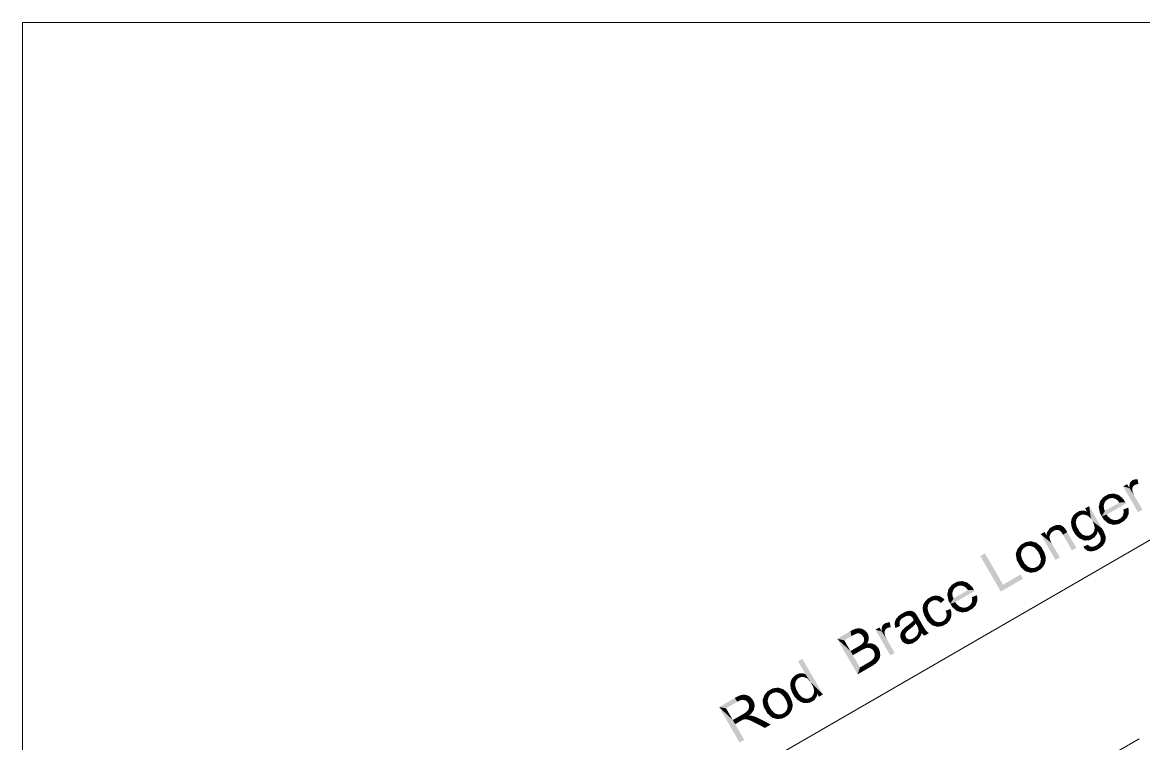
# Model space of a CAD drawing. Header units: millimetres. Extents: x 2 to 579, y 1 to 405.
# Drawn here: x 130.78 to 167.72, y 129.95 to 153.69 of the extents above; entities that cross this region are included whole.
import ezdxf

# ---------------------------------------------------------------- set-up
doc = ezdxf.new("R2010")
doc.units = ezdxf.units.MM
doc.linetypes.add('XKITLINE00', pattern=[0])
doc.layers.add('LinkedObject', color=7, linetype='Continuous', lineweight=0)

# ---------------------------------------------------------------- blocks, each defined once
blk = doc.blocks.new('*A4')
at = {"layer": 'LinkedObject'}
for points in [[(167.275, 138.532), (167.253, 138.361), (167.262, 138.506)], [(167.405, 138.447), (167.253, 138.361), (167.275, 138.532)], [(167.288, 138.558), (167.428, 138.461), (167.275, 138.532)], [(167.275, 138.532), (167.428, 138.461), (167.405, 138.447)], [(167.325, 138.599), (167.428, 138.461), (167.288, 138.558)], [(167.35, 138.614), (167.428, 138.461), (167.325, 138.599)], [(167.473, 138.654), (167.35, 138.614), (167.386, 138.635)], [(167.524, 138.653), (167.35, 138.614), (167.473, 138.654)], [(167.516, 138.491), (167.35, 138.614), (167.524, 138.653)], [(167.35, 138.614), (167.454, 138.476), (167.428, 138.461)], [(167.454, 138.476), (167.35, 138.614), (167.516, 138.491)], [(167.516, 138.491), (167.524, 138.653), (167.55, 138.491)], [(166.736, 138.182), (166.479, 138.11), (166.564, 138.159)], [(166.823, 138.155), (166.479, 138.11), (166.736, 138.182)], [(166.715, 138.034), (166.479, 138.11), (166.823, 138.155)], [(166.715, 138.034), (166.823, 138.155), (166.774, 138.012)], [(166.823, 138.155), (166.811, 137.999), (166.774, 138.012)], [(166.811, 137.999), (166.823, 138.155), (166.885, 137.934)], [(167.058, 137.996), (166.823, 138.155), (166.91, 138.128)], [(166.885, 137.934), (166.823, 138.155), (167.058, 137.996)], [(167.253, 138.361), (167.048, 138.415), (167.178, 138.489)], [(167.048, 138.415), (167.253, 138.361), (167.538, 137.567)], [(167.262, 138.506), (167.253, 138.361), (167.251, 138.42)], [(167.371, 138.409), (167.253, 138.361), (167.405, 138.447)], [(167.361, 138.384), (167.253, 138.361), (167.371, 138.409)], [(167.35, 138.359), (167.253, 138.361), (167.361, 138.384)], [(167.253, 138.361), (167.426, 138.094), (167.682, 137.65)], [(167.426, 138.094), (167.253, 138.361), (167.4, 138.139)], [(167.4, 138.139), (167.253, 138.361), (167.363, 138.23)], [(167.363, 138.23), (167.253, 138.361), (167.353, 138.275)], [(167.353, 138.275), (167.253, 138.361), (167.346, 138.305)], [(167.346, 138.305), (167.253, 138.361), (167.35, 138.359)], [(167.538, 137.567), (167.253, 138.361), (167.682, 137.65)], [(166.262, 137.828), (166.282, 137.539), (166.241, 137.737)], [(166.479, 138.11), (166.262, 137.828), (166.391, 138.06)], [(166.499, 137.964), (166.262, 137.828), (166.479, 138.11)], [(166.391, 138.06), (166.262, 137.828), (166.283, 137.918)], [(166.435, 137.883), (166.262, 137.828), (166.499, 137.964)], [(166.42, 137.831), (166.262, 137.828), (166.435, 137.883)], [(166.262, 137.828), (166.42, 137.831), (166.406, 137.778)], [(166.406, 137.778), (166.282, 137.539), (166.262, 137.828)], [(166.42, 137.668), (166.282, 137.539), (166.406, 137.778)], [(167.122, 137.885), (166.344, 137.432), (167.118, 137.892)], [(166.448, 137.611), (167.118, 137.892), (166.344, 137.432)], [(167.133, 137.866), (166.344, 137.432), (167.122, 137.885)], [(167.14, 137.853), (166.344, 137.432), (167.133, 137.866)], [(166.508, 137.488), (166.344, 137.432), (167.14, 137.853)], [(166.92, 137.884), (167.118, 137.892), (166.448, 137.611)], [(166.479, 138.11), (166.603, 138.024), (166.548, 137.993)], [(166.603, 138.024), (166.479, 138.11), (166.715, 138.034)], [(166.499, 137.964), (166.479, 138.11), (166.548, 137.993)], [(166.885, 137.934), (167.058, 137.996), (166.92, 137.884)], [(167.118, 137.892), (166.92, 137.884), (167.058, 137.996)], [(165.398, 137.448), (165.567, 137.424), (165.373, 137.396)], [(165.373, 137.396), (165.567, 137.424), (165.508, 137.338)], [(165.48, 137.533), (165.567, 137.424), (165.398, 137.448)], [(165.536, 137.565), (165.567, 137.424), (165.48, 137.533)], [(165.769, 137.619), (165.536, 137.565), (165.611, 137.609)], [(165.853, 137.586), (165.536, 137.565), (165.769, 137.619)], [(165.769, 137.488), (165.536, 137.565), (165.853, 137.586)], [(165.536, 137.565), (165.663, 137.48), (165.615, 137.452)], [(165.663, 137.48), (165.536, 137.565), (165.769, 137.488)], [(165.567, 137.424), (165.536, 137.565), (165.615, 137.452)], [(165.769, 137.488), (165.853, 137.586), (165.826, 137.469)], [(165.926, 137.766), (165.853, 137.586), (165.794, 137.689)], [(165.826, 137.469), (165.853, 137.586), (165.883, 137.449)], [(165.986, 137.352), (165.853, 137.586), (165.926, 137.766)], [(165.883, 137.449), (165.853, 137.586), (165.986, 137.352)], [(166.03, 137.274), (165.926, 137.766), (166.349, 137.034)], [(165.986, 137.352), (165.926, 137.766), (166.03, 137.274)], [(166.282, 137.539), (166.42, 137.668), (166.448, 137.611)], [(166.448, 137.611), (166.344, 137.432), (166.282, 137.539)], [(166.552, 137.42), (166.344, 137.432), (166.508, 137.488)], [(166.344, 137.432), (166.638, 137.174), (166.403, 137.329)], [(166.552, 137.42), (166.638, 137.174), (166.344, 137.432)], [(166.654, 137.337), (166.638, 137.174), (166.552, 137.42)], [(166.97, 137.371), (167.199, 137.442), (166.998, 137.23)], [(167.025, 137.431), (167.199, 137.442), (166.97, 137.371)], [(166.998, 137.23), (167.199, 137.442), (167.072, 137.273)], [(167.041, 137.467), (167.225, 137.505), (167.025, 137.431)], [(167.199, 137.442), (167.025, 137.431), (167.225, 137.505)], [(167.057, 137.504), (167.225, 137.505), (167.041, 137.467)], [(167.212, 137.718), (167.062, 137.596), (167.052, 137.651)], [(167.057, 137.504), (167.212, 137.718), (167.225, 137.505)], [(167.062, 137.596), (167.212, 137.718), (167.057, 137.504)], [(167.072, 137.273), (167.199, 137.442), (167.172, 137.378)], [(167.225, 137.505), (167.212, 137.718), (167.232, 137.643)], [(164.716, 137.092), (164.534, 136.894), (164.628, 137.041)], [(164.712, 136.924), (164.534, 136.894), (164.716, 137.092)], [(164.712, 136.924), (164.716, 137.092), (164.757, 136.95)], [(164.755, 137.114), (164.843, 136.982), (164.716, 137.092)], [(164.716, 137.092), (164.843, 136.982), (164.786, 136.966)], [(164.757, 136.95), (164.716, 137.092), (164.786, 136.966)], [(164.833, 137.14), (164.843, 136.982), (164.755, 137.114)], [(164.873, 137.145), (164.843, 136.982), (164.833, 137.14)], [(164.843, 136.982), (164.873, 137.145), (164.872, 136.982)], [(164.873, 137.145), (164.901, 136.981), (164.872, 136.982)], [(164.981, 137.142), (164.873, 137.145), (164.913, 137.15)], [(165.01, 137.128), (164.873, 137.145), (164.981, 137.142)], [(164.95, 136.963), (164.873, 137.145), (165.01, 137.128)], [(164.901, 136.981), (164.873, 137.145), (164.95, 136.963)], [(165.01, 137.128), (164.971, 136.946), (164.95, 136.963)], [(165.039, 137.115), (164.971, 136.946), (165.01, 137.128)], [(165.092, 137.075), (164.971, 136.946), (165.039, 137.115)], [(164.971, 136.946), (165.092, 137.075), (164.992, 136.93)], [(164.992, 136.93), (165.092, 137.075), (165.116, 137.048)], [(165.116, 137.048), (165.039, 136.869), (164.992, 136.93)], [(165.132, 137.03), (165.039, 136.869), (165.116, 137.048)], [(165.347, 137.344), (165.497, 137.28), (165.329, 137.228)], [(165.329, 137.228), (165.497, 137.28), (165.337, 137.165)], [(165.337, 137.165), (165.497, 137.28), (165.486, 137.222)], [(165.486, 137.222), (165.422, 136.916), (165.337, 137.165)], [(165.337, 137.165), (165.422, 136.916), (165.345, 137.101)], [(165.345, 137.101), (165.422, 136.916), (165.387, 136.976)], [(165.508, 137.338), (165.347, 137.344), (165.373, 137.396)], [(165.497, 137.28), (165.347, 137.344), (165.508, 137.338)], [(165.519, 137.087), (165.422, 136.916), (165.486, 137.222)], [(165.422, 136.916), (165.519, 137.087), (165.564, 137.011)], [(166.03, 137.274), (166.349, 137.034), (166.077, 137.193)], [(166.077, 137.193), (166.349, 137.034), (166.113, 137.055)], [(166.113, 137.055), (166.205, 136.945), (166.101, 136.997)], [(166.113, 137.055), (166.349, 137.034), (166.205, 136.945)], [(166.403, 137.329), (166.638, 137.174), (166.55, 137.2)], [(166.638, 137.174), (166.654, 137.337), (166.725, 137.149)], [(166.71, 137.32), (166.725, 137.149), (166.654, 137.337)], [(166.767, 137.303), (166.725, 137.149), (166.71, 137.32)], [(166.767, 137.303), (166.998, 137.23), (166.725, 137.149)], [(166.725, 137.149), (166.998, 137.23), (166.905, 137.176)], [(166.877, 137.318), (166.998, 137.23), (166.767, 137.303)], [(166.93, 137.348), (166.998, 137.23), (166.877, 137.318)], [(166.97, 137.371), (166.998, 137.23), (166.93, 137.348)], [(164.528, 136.797), (164.329, 136.843), (164.458, 136.918)], [(164.329, 136.843), (164.695, 136.541), (164.818, 135.995)], [(164.695, 136.541), (164.329, 136.843), (164.648, 136.623)], [(164.617, 136.752), (164.329, 136.843), (164.528, 136.797)], [(164.648, 136.623), (164.329, 136.843), (164.617, 136.752)], [(164.534, 136.894), (164.65, 136.849), (164.528, 136.797)], [(164.528, 136.797), (164.65, 136.849), (164.617, 136.752)], [(164.65, 136.849), (164.534, 136.894), (164.712, 136.924)], [(165.176, 136.963), (165.039, 136.869), (165.132, 137.03)], [(165.176, 136.963), (165.064, 136.825), (165.039, 136.869)], [(165.205, 136.913), (165.064, 136.825), (165.176, 136.963)], [(165.064, 136.825), (165.205, 136.913), (165.362, 136.309)], [(165.362, 136.309), (165.205, 136.913), (165.506, 136.392)], [(165.612, 136.928), (165.422, 136.916), (165.564, 137.011)], [(165.612, 136.928), (165.693, 136.669), (165.422, 136.916)], [(165.422, 136.916), (165.693, 136.669), (165.473, 136.827)], [(165.473, 136.827), (165.693, 136.669), (165.608, 136.704)], [(165.715, 136.825), (165.693, 136.669), (165.612, 136.928)], [(165.693, 136.669), (165.715, 136.825), (165.77, 136.806)], [(165.825, 136.787), (165.693, 136.669), (165.77, 136.806)], [(165.825, 136.787), (166.035, 136.699), (165.693, 136.669)], [(165.693, 136.669), (166.035, 136.699), (165.777, 136.633)], [(165.777, 136.633), (166.035, 136.699), (165.948, 136.648)], [(165.93, 136.797), (166.035, 136.699), (165.825, 136.787)], [(166.035, 136.699), (165.93, 136.797), (165.98, 136.825)], [(166.029, 136.854), (166.035, 136.699), (165.98, 136.825)], [(166.205, 136.945), (166.029, 136.854), (166.09, 136.94)], [(166.19, 136.862), (166.029, 136.854), (166.205, 136.945)], [(166.105, 136.739), (166.029, 136.854), (166.19, 136.862)], [(166.035, 136.699), (166.029, 136.854), (166.105, 136.739)], [(166.101, 136.997), (166.205, 136.945), (166.09, 136.94)], [(166.349, 137.034), (166.246, 136.875), (166.205, 136.945)], [(166.406, 136.935), (166.246, 136.875), (166.349, 137.034)], [(166.246, 136.875), (166.406, 136.935), (166.294, 136.781)], [(166.294, 136.781), (166.406, 136.935), (166.467, 136.784)], [(166.294, 136.781), (166.467, 136.784), (166.301, 136.755)], [(166.301, 136.755), (166.467, 136.784), (166.312, 136.714)], [(166.47, 136.731), (166.308, 136.637), (166.312, 136.714)], [(166.474, 136.678), (166.308, 136.637), (166.47, 136.731)], [(166.448, 136.576), (166.308, 136.637), (166.474, 136.678)], [(166.312, 136.714), (166.467, 136.784), (166.47, 136.731)], [(163.754, 136.535), (163.542, 136.287), (163.675, 136.49)], [(163.769, 136.385), (163.542, 136.287), (163.754, 136.535)], [(163.675, 136.49), (163.542, 136.287), (163.569, 136.366)], [(163.703, 136.293), (163.542, 136.287), (163.769, 136.385)], [(164.017, 136.611), (163.754, 136.535), (163.841, 136.586)], [(164.105, 136.586), (163.754, 136.535), (164.017, 136.611)], [(163.988, 136.457), (163.754, 136.535), (164.105, 136.586)], [(163.754, 136.535), (163.876, 136.447), (163.823, 136.416)], [(163.876, 136.447), (163.754, 136.535), (163.988, 136.457)], [(163.769, 136.385), (163.754, 136.535), (163.823, 136.416)], [(163.988, 136.457), (164.105, 136.586), (164.047, 136.438)], [(164.105, 136.586), (164.106, 136.418), (164.047, 136.438)], [(164.34, 136.434), (164.105, 136.586), (164.193, 136.56)], [(164.398, 136.334), (164.105, 136.586), (164.34, 136.434)], [(164.21, 136.319), (164.105, 136.586), (164.398, 136.334)], [(164.106, 136.418), (164.105, 136.586), (164.21, 136.319)], [(164.21, 136.319), (164.398, 136.334), (164.255, 136.241)], [(164.398, 136.334), (164.303, 136.158), (164.255, 136.241)], [(164.303, 136.158), (164.398, 136.334), (164.34, 136.013)], [(164.34, 136.013), (164.398, 136.334), (164.498, 136.048)], [(164.495, 136.109), (164.398, 136.334), (164.446, 136.252)], [(164.498, 136.048), (164.398, 136.334), (164.495, 136.109)], [(164.818, 135.995), (164.695, 136.541), (164.962, 136.078)], [(165.913, 136.465), (165.739, 136.435), (165.89, 136.495)], [(165.739, 136.435), (165.913, 136.465), (165.777, 136.366)], [(165.777, 136.366), (165.913, 136.465), (165.881, 136.289)], [(165.881, 136.289), (165.913, 136.465), (165.948, 136.282)], [(165.948, 136.282), (165.913, 136.465), (165.965, 136.432)], [(165.993, 136.429), (165.948, 136.282), (165.965, 136.432)], [(166.031, 136.425), (165.948, 136.282), (165.993, 136.429)], [(166.031, 136.425), (166.231, 136.355), (165.948, 136.282)], [(165.948, 136.282), (166.231, 136.355), (166.014, 136.275)], [(166.014, 136.275), (166.231, 136.355), (166.156, 136.311)], [(166.115, 136.447), (166.231, 136.355), (166.031, 136.425)], [(166.231, 136.355), (166.115, 136.447), (166.161, 136.474)], [(166.211, 136.502), (166.231, 136.355), (166.161, 136.474)], [(166.276, 136.567), (166.418, 136.527), (166.211, 136.502)], [(166.211, 136.502), (166.418, 136.527), (166.231, 136.355)], [(166.231, 136.355), (166.418, 136.527), (166.295, 136.392)], [(166.418, 136.527), (166.276, 136.567), (166.292, 136.602)], [(166.308, 136.637), (166.418, 136.527), (166.292, 136.602)], [(166.295, 136.392), (166.418, 136.527), (166.389, 136.478)], [(166.418, 136.527), (166.308, 136.637), (166.448, 136.576)], [(162.495, 136.211), (163.016, 134.953), (162.341, 136.122)], [(163.091, 135.181), (163.016, 134.953), (162.495, 136.211)], [(163.542, 136.287), (163.613, 135.864), (163.509, 136.193)], [(163.509, 136.193), (163.613, 135.864), (163.545, 135.981)], [(163.542, 136.287), (163.703, 136.293), (163.691, 136.232)], [(163.678, 136.172), (163.613, 135.864), (163.542, 136.287)], [(163.678, 136.172), (163.542, 136.287), (163.691, 136.232)], [(163.713, 136.03), (163.613, 135.864), (163.678, 136.172)], [(163.613, 135.864), (163.713, 136.03), (163.76, 135.948)], [(163.807, 135.867), (163.613, 135.864), (163.76, 135.948)], [(164.328, 135.952), (164.471, 135.873), (164.316, 135.891)], [(164.498, 136.048), (164.328, 135.952), (164.34, 136.013)], [(164.5, 135.987), (164.328, 135.952), (164.498, 136.048)], [(164.471, 135.873), (164.328, 135.952), (164.5, 135.987)], [(163.807, 135.867), (163.912, 135.598), (163.613, 135.864)], [(163.613, 135.864), (163.912, 135.598), (163.675, 135.756)], [(163.675, 135.756), (163.912, 135.598), (163.824, 135.624)], [(163.913, 135.766), (163.912, 135.598), (163.807, 135.867)], [(163.912, 135.598), (163.913, 135.766), (163.972, 135.746)], [(164.03, 135.726), (163.912, 135.598), (163.972, 135.746)], [(164.03, 135.726), (164.265, 135.65), (163.912, 135.598)], [(163.912, 135.598), (164.265, 135.65), (164, 135.573)], [(164, 135.573), (164.265, 135.65), (164.176, 135.599)], [(164.143, 135.737), (164.265, 135.65), (164.03, 135.726)], [(164.265, 135.65), (164.143, 135.737), (164.197, 135.768)], [(164.25, 135.799), (164.265, 135.65), (164.197, 135.768)], [(164.439, 135.82), (164.25, 135.799), (164.316, 135.891)], [(164.408, 135.767), (164.25, 135.799), (164.439, 135.82)], [(164.32, 135.682), (164.25, 135.799), (164.408, 135.767)], [(164.265, 135.65), (164.25, 135.799), (164.32, 135.682)], [(164.316, 135.891), (164.471, 135.873), (164.439, 135.82)], [(161.49, 135.227), (161.273, 134.944), (161.403, 135.176)], [(161.51, 135.081), (161.273, 134.944), (161.49, 135.227)], [(161.747, 135.298), (161.49, 135.227), (161.575, 135.276)], [(161.834, 135.272), (161.49, 135.227), (161.747, 135.298)], [(161.727, 135.151), (161.49, 135.227), (161.834, 135.272)], [(161.49, 135.227), (161.614, 135.141), (161.56, 135.11)], [(161.614, 135.141), (161.49, 135.227), (161.727, 135.151)], [(161.51, 135.081), (161.49, 135.227), (161.56, 135.11)], [(161.727, 135.151), (161.834, 135.272), (161.785, 135.129)], [(161.834, 135.272), (161.823, 135.115), (161.785, 135.129)], [(161.823, 135.115), (161.834, 135.272), (161.896, 135.051)], [(162.069, 135.113), (161.834, 135.272), (161.921, 135.245)], [(161.896, 135.051), (161.834, 135.272), (162.069, 135.113)], [(163.016, 134.953), (163.091, 135.181), (163.745, 135.375)], [(163.745, 135.375), (163.091, 135.181), (163.666, 135.513)], [(160.871, 134.822), (160.669, 134.752), (160.738, 134.792)], [(160.935, 134.813), (160.669, 134.752), (160.871, 134.822)], [(161.273, 134.944), (161.293, 134.656), (161.253, 134.854)], [(161.403, 135.176), (161.273, 134.944), (161.294, 135.035)], [(161.446, 135), (161.273, 134.944), (161.51, 135.081)], [(161.432, 134.947), (161.273, 134.944), (161.446, 135)], [(161.273, 134.944), (161.432, 134.947), (161.417, 134.895)], [(161.417, 134.895), (161.293, 134.656), (161.273, 134.944)], [(161.431, 134.785), (161.293, 134.656), (161.417, 134.895)], [(162.134, 135.002), (161.355, 134.549), (162.13, 135.008)], [(161.46, 134.727), (162.13, 135.008), (161.355, 134.549)], [(162.144, 134.983), (161.355, 134.549), (162.134, 135.002)], [(162.151, 134.97), (161.355, 134.549), (162.144, 134.983)], [(161.52, 134.605), (161.355, 134.549), (162.151, 134.97)], [(161.932, 135), (162.13, 135.008), (161.46, 134.727)], [(161.896, 135.051), (162.069, 135.113), (161.932, 135)], [(162.13, 135.008), (161.932, 135), (162.069, 135.113)], [(162.223, 134.835), (162.074, 134.713), (162.064, 134.768)], [(162.068, 134.621), (162.223, 134.835), (162.237, 134.622)], [(162.074, 134.713), (162.223, 134.835), (162.068, 134.621)], [(162.237, 134.622), (162.223, 134.835), (162.244, 134.76)], [(160.466, 134.532), (160.612, 134.458), (160.441, 134.415)], [(160.441, 134.415), (160.612, 134.458), (160.448, 134.351)], [(160.448, 134.351), (160.612, 134.458), (160.601, 134.4)], [(160.624, 134.517), (160.466, 134.532), (160.497, 134.585)], [(160.612, 134.458), (160.466, 134.532), (160.624, 134.517)], [(160.529, 134.637), (160.689, 134.606), (160.497, 134.585)], [(160.497, 134.585), (160.689, 134.606), (160.624, 134.517)], [(160.615, 134.721), (160.689, 134.606), (160.529, 134.637)], [(160.669, 134.752), (160.689, 134.606), (160.615, 134.721)], [(160.852, 134.672), (160.669, 134.752), (160.935, 134.813)], [(160.669, 134.752), (160.779, 134.658), (160.743, 134.638)], [(160.779, 134.658), (160.669, 134.752), (160.852, 134.672)], [(160.689, 134.606), (160.669, 134.752), (160.743, 134.638)], [(160.852, 134.672), (160.935, 134.813), (160.89, 134.665)], [(160.935, 134.813), (160.928, 134.658), (160.89, 134.665)], [(160.928, 134.658), (160.935, 134.813), (161, 134.614)], [(161.112, 134.736), (160.935, 134.813), (160.999, 134.803)], [(161.162, 134.679), (160.935, 134.813), (161.112, 134.736)], [(161, 134.614), (160.935, 134.813), (161.162, 134.679)], [(161, 134.614), (161.162, 134.679), (161.035, 134.577)], [(161.293, 134.656), (161.431, 134.785), (161.46, 134.727)], [(161.46, 134.727), (161.355, 134.549), (161.293, 134.656)], [(161.564, 134.537), (161.355, 134.549), (161.52, 134.605)], [(161.355, 134.549), (161.649, 134.291), (161.415, 134.446)], [(161.564, 134.537), (161.649, 134.291), (161.355, 134.549)], [(161.665, 134.453), (161.649, 134.291), (161.564, 134.537)], [(161.649, 134.291), (161.665, 134.453), (161.737, 134.265)], [(161.722, 134.437), (161.737, 134.265), (161.665, 134.453)], [(161.942, 134.465), (162.01, 134.347), (161.889, 134.434)], [(161.981, 134.488), (162.01, 134.347), (161.942, 134.465)], [(161.981, 134.488), (162.21, 134.559), (162.01, 134.347)], [(162.036, 134.547), (162.21, 134.559), (161.981, 134.488)], [(162.01, 134.347), (162.21, 134.559), (162.083, 134.389)], [(162.052, 134.584), (162.237, 134.622), (162.036, 134.547)], [(162.21, 134.559), (162.036, 134.547), (162.237, 134.622)], [(162.068, 134.621), (162.237, 134.622), (162.052, 134.584)], [(162.083, 134.389), (162.21, 134.559), (162.184, 134.495)], [(159.603, 134.096), (159.711, 134.016), (159.57, 134.057)], [(159.723, 134.206), (159.603, 134.096), (159.636, 134.135)], [(159.775, 134.077), (159.603, 134.096), (159.723, 134.206)], [(159.711, 134.016), (159.603, 134.096), (159.775, 134.077)], [(159.778, 134.237), (159.88, 134.137), (159.723, 134.206)], [(159.775, 134.077), (159.723, 134.206), (159.826, 134.106)], [(159.826, 134.106), (159.723, 134.206), (159.88, 134.137)], [(159.969, 134.314), (159.778, 134.237), (159.927, 134.307)], [(159.975, 134.16), (159.778, 134.237), (159.969, 134.314)], [(159.927, 134.307), (159.778, 134.237), (159.832, 134.269)], [(159.88, 134.137), (159.778, 134.237), (159.975, 134.16)], [(160.078, 134.317), (159.969, 134.314), (160.01, 134.32)], [(160.105, 134.307), (159.969, 134.314), (160.078, 134.317)], [(159.975, 134.16), (159.969, 134.314), (160.017, 134.152)], [(160.017, 134.152), (159.969, 134.314), (160.047, 134.145)], [(159.969, 134.314), (160.103, 134.096), (160.047, 134.145)], [(160.105, 134.307), (160.103, 134.096), (159.969, 134.314)], [(160.133, 134.297), (160.103, 134.096), (160.105, 134.307)], [(160.183, 134.261), (160.103, 134.096), (160.133, 134.297)], [(160.207, 134.235), (160.103, 134.096), (160.183, 134.261)], [(160.103, 134.096), (160.207, 134.235), (160.221, 134.219)], [(160.103, 134.096), (160.221, 134.219), (160.129, 134.052)], [(160.129, 134.052), (160.221, 134.219), (160.131, 134.048)], [(160.131, 134.048), (160.221, 134.219), (160.141, 134.029)], [(160.141, 134.029), (160.221, 134.219), (160.149, 134.014)], [(160.149, 134.014), (160.221, 134.219), (160.215, 133.902)], [(160.263, 134.155), (160.215, 133.902), (160.221, 134.219)], [(160.29, 134.107), (160.215, 133.902), (160.263, 134.155)], [(160.29, 134.107), (160.245, 133.849), (160.215, 133.902)], [(160.401, 133.916), (160.245, 133.849), (160.29, 134.107)], [(160.601, 134.4), (160.542, 134.084), (160.448, 134.351)], [(160.448, 134.351), (160.542, 134.084), (160.455, 134.286)], [(160.455, 134.286), (160.542, 134.084), (160.502, 134.153)], [(160.638, 134.258), (160.542, 134.084), (160.601, 134.4)], [(160.542, 134.084), (160.638, 134.258), (160.687, 134.173)], [(160.736, 134.088), (160.542, 134.084), (160.687, 134.173)], [(160.736, 134.088), (160.835, 133.82), (160.542, 134.084)], [(160.542, 134.084), (160.835, 133.82), (160.603, 133.978)], [(160.84, 133.983), (160.835, 133.82), (160.736, 134.088)], [(161.152, 134.009), (161.366, 134.085), (161.18, 133.867)], [(161.208, 134.075), (161.366, 134.085), (161.152, 134.009)], [(161.18, 133.867), (161.366, 134.085), (161.249, 133.907)], [(161.352, 134.382), (161.224, 134.26), (161.2, 134.319)], [(161.366, 134.085), (161.208, 134.075), (161.221, 134.118)], [(161.234, 134.16), (161.366, 134.085), (161.221, 134.118)], [(161.224, 134.26), (161.352, 134.382), (161.234, 134.16)], [(161.234, 134.16), (161.352, 134.382), (161.366, 134.085)], [(161.249, 133.907), (161.366, 134.085), (161.342, 134.016)], [(161.39, 134.154), (161.352, 134.382), (161.383, 134.302)], [(161.366, 134.085), (161.352, 134.382), (161.39, 134.154)], [(161.415, 134.446), (161.649, 134.291), (161.562, 134.317)], [(161.779, 134.42), (161.737, 134.265), (161.722, 134.437)], [(161.779, 134.42), (162.01, 134.347), (161.737, 134.265)], [(161.737, 134.265), (162.01, 134.347), (161.917, 134.293)], [(161.889, 134.434), (162.01, 134.347), (161.779, 134.42)], [(158.249, 133.734), (158.251, 133.564), (158.131, 133.689)], [(158.312, 133.577), (158.249, 133.734), (158.3, 133.739)], [(158.251, 133.564), (158.249, 133.734), (158.281, 133.57)], [(158.281, 133.57), (158.249, 133.734), (158.312, 133.577)], [(158.35, 133.745), (158.369, 133.57), (158.3, 133.739)], [(158.3, 133.739), (158.369, 133.57), (158.312, 133.577)], [(158.445, 133.727), (158.369, 133.57), (158.35, 133.745)], [(158.49, 133.704), (158.369, 133.57), (158.445, 133.727)], [(159.091, 133.643), (158.887, 133.697), (159.016, 133.772)], [(159.101, 133.788), (159.091, 133.643), (159.089, 133.703)], [(159.113, 133.815), (159.091, 133.643), (159.101, 133.788)], [(159.243, 133.73), (159.091, 133.643), (159.113, 133.815)], [(159.209, 133.692), (159.091, 133.643), (159.243, 133.73)], [(159.126, 133.841), (159.266, 133.744), (159.113, 133.815)], [(159.113, 133.815), (159.266, 133.744), (159.243, 133.73)], [(159.163, 133.882), (159.266, 133.744), (159.126, 133.841)], [(159.188, 133.896), (159.266, 133.744), (159.163, 133.882)], [(159.311, 133.937), (159.188, 133.896), (159.224, 133.917)], [(159.362, 133.935), (159.188, 133.896), (159.311, 133.937)], [(159.354, 133.774), (159.188, 133.896), (159.362, 133.935)], [(159.188, 133.896), (159.293, 133.759), (159.266, 133.744)], [(159.293, 133.759), (159.188, 133.896), (159.354, 133.774)], [(159.354, 133.774), (159.362, 133.935), (159.389, 133.774)], [(159.525, 133.938), (159.547, 133.756), (159.52, 133.897)], [(159.52, 133.897), (159.547, 133.756), (159.53, 133.806)], [(159.697, 133.984), (159.525, 133.938), (159.711, 134.016)], [(159.531, 133.978), (159.711, 134.016), (159.525, 133.938)], [(159.683, 133.953), (159.525, 133.938), (159.697, 133.984)], [(159.683, 133.953), (159.547, 133.756), (159.525, 133.938)], [(159.57, 134.057), (159.711, 134.016), (159.531, 133.978)], [(159.683, 133.87), (159.547, 133.756), (159.683, 133.953)], [(159.547, 133.756), (159.683, 133.87), (159.698, 133.818)], [(159.808, 133.722), (159.89, 133.593), (159.784, 133.697)], [(159.825, 133.739), (159.917, 133.63), (159.808, 133.722)], [(159.89, 133.593), (159.808, 133.722), (159.904, 133.611)], [(159.904, 133.611), (159.808, 133.722), (159.917, 133.63)], [(159.883, 133.787), (159.972, 133.681), (159.825, 133.739)], [(159.825, 133.739), (159.972, 133.681), (159.917, 133.63)], [(159.922, 133.817), (160.012, 133.712), (159.883, 133.787)], [(159.883, 133.787), (160.012, 133.712), (159.972, 133.681)], [(160.003, 133.877), (160.084, 133.769), (159.922, 133.817)], [(159.922, 133.817), (160.084, 133.769), (160.012, 133.712)], [(160.117, 133.976), (160.215, 133.902), (160.003, 133.877)], [(160.003, 133.877), (160.215, 133.902), (160.084, 133.769)], [(160.084, 133.769), (160.215, 133.902), (160.185, 133.864)], [(160.149, 134.014), (160.215, 133.902), (160.117, 133.976)], [(160.401, 133.916), (160.272, 133.802), (160.245, 133.849)], [(160.272, 133.802), (160.401, 133.916), (160.302, 133.723)], [(160.289, 133.575), (160.459, 133.815), (160.536, 133.692)], [(160.308, 133.652), (160.459, 133.815), (160.289, 133.575)], [(160.302, 133.723), (160.401, 133.916), (160.459, 133.815)], [(160.459, 133.815), (160.305, 133.692), (160.302, 133.723)], [(160.305, 133.692), (160.459, 133.815), (160.308, 133.652)], [(160.603, 133.978), (160.835, 133.82), (160.75, 133.846)], [(160.835, 133.82), (160.84, 133.983), (160.895, 133.963)], [(160.95, 133.943), (160.835, 133.82), (160.895, 133.963)], [(160.95, 133.943), (161.18, 133.867), (160.835, 133.82)], [(160.835, 133.82), (161.18, 133.867), (160.921, 133.793)], [(160.921, 133.793), (161.18, 133.867), (161.093, 133.817)], [(161.058, 133.954), (161.18, 133.867), (160.95, 133.943)], [(161.18, 133.867), (161.058, 133.954), (161.11, 133.984)], [(161.152, 134.009), (161.18, 133.867), (161.11, 133.984)], [(158.094, 133.484), (157.625, 133.397), (158.064, 133.651)], [(157.859, 133.348), (157.625, 133.397), (158.094, 133.484)], [(157.625, 133.397), (158.143, 132.858), (158.301, 132.228)], [(158.064, 132.995), (158.143, 132.858), (157.625, 133.397)], [(157.625, 133.397), (157.859, 133.348), (158.064, 132.995)], [(158.131, 133.689), (158.251, 133.564), (158.064, 133.651)], [(158.064, 133.651), (158.251, 133.564), (158.157, 133.52)], [(158.094, 133.484), (158.064, 133.651), (158.157, 133.52)], [(158.369, 133.57), (158.49, 133.704), (158.396, 133.556)], [(158.49, 133.704), (158.423, 133.542), (158.396, 133.556)], [(158.423, 133.542), (158.49, 133.704), (158.466, 133.499)], [(158.466, 133.499), (158.49, 133.704), (158.625, 133.576)], [(158.625, 133.576), (158.483, 133.47), (158.466, 133.499)], [(158.481, 133.267), (158.666, 133.411), (158.634, 133.277)], [(158.509, 133.321), (158.666, 133.411), (158.481, 133.267)], [(158.483, 133.47), (158.625, 133.576), (158.501, 133.439)], [(158.601, 133.616), (158.49, 133.704), (158.534, 133.68)], [(158.625, 133.576), (158.49, 133.704), (158.601, 133.616)], [(158.501, 133.439), (158.625, 133.576), (158.515, 133.379)], [(158.512, 133.35), (158.666, 133.411), (158.509, 133.321)], [(158.666, 133.411), (158.512, 133.35), (158.515, 133.379)], [(158.515, 133.379), (158.625, 133.576), (158.666, 133.411)], [(158.667, 133.456), (158.625, 133.576), (158.646, 133.538)], [(158.666, 133.411), (158.625, 133.576), (158.667, 133.456)], [(158.634, 133.277), (158.666, 133.411), (158.664, 133.366)], [(158.887, 133.697), (159.091, 133.643), (159.376, 132.85)], [(159.199, 133.667), (159.091, 133.643), (159.209, 133.692)], [(159.188, 133.642), (159.091, 133.643), (159.199, 133.667)], [(159.091, 133.643), (159.264, 133.376), (159.52, 132.933)], [(159.264, 133.376), (159.091, 133.643), (159.238, 133.422)], [(159.238, 133.422), (159.091, 133.643), (159.201, 133.512)], [(159.201, 133.512), (159.091, 133.643), (159.191, 133.558)], [(159.191, 133.558), (159.091, 133.643), (159.184, 133.587)], [(159.184, 133.587), (159.091, 133.643), (159.188, 133.642)], [(159.376, 132.85), (159.091, 133.643), (159.52, 132.933)], [(159.718, 133.586), (159.874, 133.532), (159.705, 133.524)], [(159.705, 133.49), (159.874, 133.532), (159.873, 133.511)], [(159.705, 133.524), (159.874, 133.532), (159.705, 133.49)], [(159.873, 133.511), (159.743, 133.36), (159.705, 133.49)], [(159.705, 133.49), (159.743, 133.36), (159.706, 133.456)], [(159.706, 133.456), (159.743, 133.36), (159.725, 133.391)], [(159.875, 133.553), (159.718, 133.586), (159.732, 133.615)], [(159.874, 133.532), (159.718, 133.586), (159.875, 133.553)], [(159.746, 133.644), (159.89, 133.593), (159.732, 133.615)], [(159.732, 133.615), (159.89, 133.593), (159.875, 133.553)], [(159.883, 133.471), (159.743, 133.36), (159.873, 133.511)], [(159.743, 133.36), (159.883, 133.471), (159.894, 133.452)], [(159.91, 133.424), (159.743, 133.36), (159.894, 133.452)], [(159.743, 133.36), (159.91, 133.424), (159.773, 133.307)], [(159.784, 133.697), (159.89, 133.593), (159.746, 133.644)], [(159.773, 133.307), (159.91, 133.424), (159.861, 133.241)], [(159.861, 133.241), (159.91, 133.424), (159.918, 133.229)], [(159.918, 133.229), (159.91, 133.424), (159.959, 133.388)], [(159.959, 133.388), (159.975, 133.217), (159.918, 133.229)], [(159.992, 133.382), (159.975, 133.217), (159.959, 133.388)], [(160.025, 133.375), (159.975, 133.217), (159.992, 133.382)], [(159.975, 133.217), (160.025, 133.375), (160.102, 133.244)], [(160.172, 133.285), (160.025, 133.375), (160.099, 133.393)], [(160.102, 133.244), (160.025, 133.375), (160.172, 133.285)], [(160.141, 133.417), (160.214, 133.309), (160.099, 133.393)], [(160.099, 133.393), (160.214, 133.309), (160.172, 133.285)], [(160.183, 133.441), (160.214, 133.309), (160.141, 133.417)], [(160.314, 133.404), (160.183, 133.441), (160.246, 133.501)], [(160.285, 133.368), (160.183, 133.441), (160.314, 133.404)], [(160.214, 133.309), (160.183, 133.441), (160.285, 133.368)], [(160.413, 133.588), (160.246, 133.501), (160.267, 133.538)], [(160.392, 133.531), (160.246, 133.501), (160.413, 133.588)], [(160.343, 133.439), (160.246, 133.501), (160.392, 133.531)], [(160.314, 133.404), (160.246, 133.501), (160.343, 133.439)], [(160.536, 133.692), (160.413, 133.588), (160.267, 133.538)], [(160.289, 133.575), (160.536, 133.692), (160.267, 133.538)], [(160.413, 133.588), (160.536, 133.692), (160.433, 133.56)], [(160.433, 133.56), (160.536, 133.692), (160.556, 133.668)], [(160.556, 133.668), (160.478, 133.516), (160.433, 133.56)], [(160.576, 133.644), (160.478, 133.516), (160.556, 133.668)], [(160.576, 133.644), (160.502, 133.5), (160.478, 133.516)], [(160.624, 133.603), (160.502, 133.5), (160.576, 133.644)], [(160.502, 133.5), (160.624, 133.603), (160.652, 133.587)], [(158.414, 133.014), (158.064, 132.995), (158.317, 133.142)], [(158.143, 132.858), (158.064, 132.995), (158.414, 133.014)], [(158.47, 133.046), (158.317, 133.142), (158.368, 133.172)], [(158.414, 133.014), (158.317, 133.142), (158.47, 133.046)], [(158.368, 133.172), (158.605, 133.233), (158.47, 133.046)], [(158.438, 133.221), (158.605, 133.233), (158.368, 133.172)], [(158.457, 133.241), (158.634, 133.277), (158.438, 133.221)], [(158.605, 133.233), (158.438, 133.221), (158.634, 133.277)], [(158.481, 133.267), (158.634, 133.277), (158.457, 133.241)], [(158.47, 133.046), (158.605, 133.233), (158.561, 133.086)], [(158.605, 133.233), (158.632, 133.101), (158.561, 133.086)], [(158.779, 133.242), (158.605, 133.233), (158.667, 133.248)], [(158.698, 133.094), (158.605, 133.233), (158.779, 133.242)], [(158.632, 133.101), (158.605, 133.233), (158.698, 133.094)], [(158.698, 133.094), (158.779, 133.242), (158.729, 133.08)], [(158.729, 133.08), (158.779, 133.242), (158.76, 133.065)], [(158.76, 133.065), (158.779, 133.242), (158.829, 133.221)], [(158.829, 133.221), (158.81, 133.018), (158.76, 133.065)], [(158.879, 133.2), (158.81, 133.018), (158.829, 133.221)], [(158.958, 133.128), (158.81, 133.018), (158.879, 133.2)], [(158.988, 133.077), (158.81, 133.018), (158.958, 133.128)], [(158.81, 133.018), (158.988, 133.077), (158.829, 132.985)], [(158.988, 133.077), (158.845, 132.958), (158.829, 132.985)], [(158.845, 132.958), (158.988, 133.077), (158.862, 132.902)], [(158.862, 132.902), (158.988, 133.077), (159.041, 132.904)], [(159.038, 132.95), (158.988, 133.077), (159.011, 133.036)], [(159.041, 132.904), (158.988, 133.077), (159.038, 132.95)], [(156.481, 132.736), (156.58, 132.233), (156.337, 132.653)], [(156.481, 132.736), (156.738, 131.989), (156.58, 132.233)], [(156.738, 131.989), (156.481, 132.736), (157.157, 131.567)], [(158.301, 132.228), (158.143, 132.858), (158.376, 132.455)], [(158.667, 132.624), (158.747, 132.486), (158.376, 132.455)], [(158.705, 132.646), (158.802, 132.518), (158.667, 132.624)], [(158.667, 132.624), (158.802, 132.518), (158.747, 132.486)], [(158.756, 132.679), (158.891, 132.582), (158.705, 132.646)], [(158.705, 132.646), (158.891, 132.582), (158.802, 132.518)], [(158.77, 132.691), (158.891, 132.582), (158.756, 132.679)], [(158.924, 132.614), (158.77, 132.691), (158.794, 132.711)], [(158.891, 132.582), (158.77, 132.691), (158.924, 132.614)], [(158.829, 132.753), (159.004, 132.712), (158.794, 132.711)], [(158.794, 132.711), (159.004, 132.712), (158.924, 132.614)], [(159.018, 132.746), (158.829, 132.753), (158.852, 132.796)], [(159.004, 132.712), (158.829, 132.753), (159.018, 132.746)], [(158.863, 132.845), (159.033, 132.78), (158.852, 132.796)], [(158.852, 132.796), (159.033, 132.78), (159.018, 132.746)], [(159.041, 132.904), (158.863, 132.845), (158.862, 132.902)], [(159.044, 132.859), (158.863, 132.845), (159.041, 132.904)], [(159.033, 132.78), (158.863, 132.845), (159.044, 132.859)], [(158.924, 132.614), (159.004, 132.712), (158.957, 132.646)], [(156.318, 132.237), (156.411, 132.133), (156.279, 132.215)], [(156.395, 132.26), (156.411, 132.133), (156.318, 132.237)], [(156.434, 132.261), (156.411, 132.133), (156.395, 132.26)], [(156.434, 132.261), (156.517, 132.14), (156.411, 132.133)], [(156.473, 132.263), (156.517, 132.14), (156.434, 132.261)], [(156.546, 132.248), (156.517, 132.14), (156.473, 132.263)], [(156.58, 132.233), (156.517, 132.14), (156.546, 132.248)], [(156.517, 132.14), (156.58, 132.233), (156.574, 132.118)], [(156.574, 132.118), (156.58, 132.233), (156.631, 132.097)], [(156.58, 132.233), (156.738, 131.989), (156.631, 132.097)], [(158.376, 132.455), (158.747, 132.486), (158.301, 132.228)], [(156.096, 131.999), (156.248, 131.934), (156.079, 131.884)], [(156.079, 131.884), (156.248, 131.934), (156.088, 131.82)], [(156.088, 131.82), (156.248, 131.934), (156.238, 131.876)], [(156.238, 131.876), (156.178, 131.566), (156.088, 131.82)], [(156.257, 131.991), (156.096, 131.999), (156.123, 132.051)], [(156.248, 131.934), (156.096, 131.999), (156.257, 131.991)], [(156.149, 132.103), (156.314, 132.077), (156.123, 132.051)], [(156.123, 132.051), (156.314, 132.077), (156.257, 131.991)], [(156.227, 132.185), (156.314, 132.077), (156.149, 132.103)], [(156.277, 131.735), (156.178, 131.566), (156.238, 131.876)], [(156.279, 132.215), (156.314, 132.077), (156.227, 132.185)], [(156.279, 132.215), (156.411, 132.133), (156.362, 132.104)], [(156.314, 132.077), (156.279, 132.215), (156.362, 132.104)], [(156.738, 131.989), (157.157, 131.567), (156.788, 131.902)], [(156.788, 131.902), (157.157, 131.567), (156.834, 131.823)], [(154.508, 131.554), (154.253, 131.448), (154.459, 131.546)], [(154.509, 131.389), (154.253, 131.448), (154.508, 131.554)], [(154.459, 131.546), (154.253, 131.448), (154.331, 131.493)], [(154.558, 131.561), (154.554, 131.379), (154.508, 131.554)], [(154.508, 131.554), (154.554, 131.379), (154.509, 131.389)], [(154.554, 131.379), (154.558, 131.561), (154.6, 131.37)], [(154.702, 131.517), (154.558, 131.561), (154.655, 131.543)], [(154.6, 131.37), (154.558, 131.561), (154.702, 131.517)], [(154.702, 131.517), (154.669, 131.319), (154.6, 131.37)], [(154.75, 131.491), (154.669, 131.319), (154.702, 131.517)], [(155.411, 131.713), (155.199, 131.465), (155.332, 131.668)], [(155.426, 131.563), (155.199, 131.465), (155.411, 131.713)], [(155.332, 131.668), (155.199, 131.465), (155.226, 131.544)], [(155.36, 131.471), (155.199, 131.465), (155.426, 131.563)], [(155.673, 131.789), (155.411, 131.713), (155.498, 131.764)], [(155.762, 131.764), (155.411, 131.713), (155.673, 131.789)], [(155.644, 131.635), (155.411, 131.713), (155.762, 131.764)], [(155.411, 131.713), (155.532, 131.625), (155.48, 131.594)], [(155.532, 131.625), (155.411, 131.713), (155.644, 131.635)], [(155.426, 131.563), (155.411, 131.713), (155.48, 131.594)], [(155.644, 131.635), (155.762, 131.764), (155.703, 131.616)], [(155.762, 131.764), (155.763, 131.596), (155.703, 131.616)], [(155.997, 131.612), (155.762, 131.764), (155.85, 131.738)], [(156.055, 131.512), (155.762, 131.764), (155.997, 131.612)], [(155.867, 131.497), (155.762, 131.764), (156.055, 131.512)], [(155.763, 131.596), (155.762, 131.764), (155.867, 131.497)], [(155.867, 131.497), (156.055, 131.512), (155.912, 131.419)], [(156.055, 131.512), (155.96, 131.336), (155.912, 131.419)], [(155.96, 131.336), (156.055, 131.512), (155.996, 131.191)], [(155.996, 131.191), (156.055, 131.512), (156.155, 131.226)], [(156.152, 131.287), (156.055, 131.512), (156.102, 131.43)], [(156.155, 131.226), (156.055, 131.512), (156.152, 131.287)], [(156.088, 131.82), (156.178, 131.566), (156.096, 131.756)], [(156.096, 131.756), (156.178, 131.566), (156.142, 131.629)], [(156.178, 131.566), (156.277, 131.735), (156.326, 131.651)], [(156.373, 131.569), (156.178, 131.566), (156.326, 131.651)], [(156.178, 131.566), (156.373, 131.569), (156.216, 131.501)], [(156.216, 131.501), (156.373, 131.569), (156.306, 131.399)], [(156.306, 131.399), (156.373, 131.569), (156.358, 131.363)], [(156.358, 131.363), (156.373, 131.569), (156.477, 131.468)], [(156.79, 131.488), (156.961, 131.597), (156.798, 131.335)], [(156.848, 131.572), (156.961, 131.597), (156.79, 131.488)], [(156.798, 131.335), (156.961, 131.597), (156.876, 131.38)], [(156.834, 131.823), (157.157, 131.567), (156.869, 131.687)], [(156.961, 131.597), (156.848, 131.572), (156.858, 131.63)], [(156.869, 131.687), (156.961, 131.597), (156.858, 131.63)], [(156.869, 131.687), (157.157, 131.567), (156.961, 131.597)], [(156.876, 131.38), (156.961, 131.597), (156.958, 131.511)], [(156.961, 131.597), (157.157, 131.567), (157.024, 131.49)], [(154.334, 131.323), (153.736, 131.149), (154.253, 131.448)], [(153.964, 131.11), (153.736, 131.149), (154.334, 131.323)], [(154.188, 130.723), (154.411, 129.98), (153.736, 131.149)], [(153.736, 131.149), (153.964, 131.11), (154.188, 130.723)], [(154.253, 131.448), (154.398, 131.361), (154.334, 131.323)], [(154.398, 131.361), (154.253, 131.448), (154.509, 131.389)], [(154.825, 131.417), (154.669, 131.319), (154.75, 131.491)], [(154.853, 131.369), (154.669, 131.319), (154.825, 131.417)], [(154.669, 131.319), (154.853, 131.369), (154.693, 131.278)], [(154.853, 131.369), (154.71, 131.249), (154.693, 131.278)], [(154.71, 131.249), (154.853, 131.369), (154.725, 131.188)], [(154.723, 131.155), (154.893, 131.113), (154.721, 131.122)], [(154.725, 131.188), (154.893, 131.113), (154.723, 131.155)], [(154.725, 131.188), (154.853, 131.369), (154.893, 131.113)], [(154.909, 131.179), (154.853, 131.369), (154.889, 131.307)], [(154.893, 131.113), (154.853, 131.369), (154.909, 131.179)], [(155.199, 131.465), (155.27, 131.042), (155.166, 131.371)], [(155.166, 131.371), (155.27, 131.042), (155.202, 131.159)], [(155.199, 131.465), (155.36, 131.471), (155.348, 131.41)], [(155.335, 131.35), (155.27, 131.042), (155.199, 131.465)], [(155.335, 131.35), (155.199, 131.465), (155.348, 131.41)], [(155.37, 131.208), (155.27, 131.042), (155.335, 131.35)], [(155.27, 131.042), (155.37, 131.208), (155.417, 131.126)], [(155.464, 131.045), (155.27, 131.042), (155.417, 131.126)], [(155.984, 131.13), (156.128, 131.051), (155.972, 131.069)], [(156.155, 131.226), (155.984, 131.13), (155.996, 131.191)], [(156.157, 131.165), (155.984, 131.13), (156.155, 131.226)], [(156.128, 131.051), (155.984, 131.13), (156.157, 131.165)], [(156.477, 131.468), (156.521, 131.286), (156.358, 131.363)], [(156.358, 131.363), (156.521, 131.286), (156.41, 131.326)], [(156.535, 131.447), (156.521, 131.286), (156.477, 131.468)], [(156.521, 131.286), (156.535, 131.447), (156.579, 131.283)], [(156.579, 131.283), (156.535, 131.447), (156.592, 131.427)], [(156.592, 131.427), (156.798, 131.335), (156.579, 131.283)], [(156.579, 131.283), (156.798, 131.335), (156.638, 131.279)], [(156.696, 131.433), (156.798, 131.335), (156.592, 131.427)], [(156.638, 131.279), (156.798, 131.335), (156.747, 131.305)], [(156.798, 131.335), (156.696, 131.433), (156.743, 131.46)], [(156.79, 131.488), (156.798, 131.335), (156.743, 131.46)], [(154.445, 130.692), (154.188, 130.723), (154.52, 130.915)], [(154.445, 130.692), (154.52, 130.915), (154.474, 130.709)], [(154.474, 130.709), (154.52, 130.915), (154.519, 130.731)], [(154.519, 130.731), (154.52, 130.915), (154.534, 130.736)], [(154.598, 130.747), (154.52, 130.915), (154.573, 130.945)], [(154.534, 130.736), (154.52, 130.915), (154.554, 130.742)], [(154.554, 130.742), (154.52, 130.915), (154.598, 130.747)], [(154.649, 131.004), (154.708, 130.861), (154.573, 130.945)], [(154.598, 130.747), (154.573, 130.945), (154.622, 130.746)], [(154.573, 130.945), (154.708, 130.861), (154.622, 130.746)], [(154.622, 130.746), (154.708, 130.861), (154.646, 130.744)], [(154.708, 130.861), (154.708, 130.728), (154.646, 130.744)], [(154.673, 131.032), (154.893, 131.113), (154.649, 131.004)], [(154.878, 131.047), (154.649, 131.004), (154.893, 131.113)], [(154.785, 130.921), (154.649, 131.004), (154.878, 131.047)], [(154.708, 130.861), (154.649, 131.004), (154.785, 130.921)], [(154.696, 131.06), (154.893, 131.113), (154.673, 131.032)], [(154.893, 131.113), (154.696, 131.06), (154.721, 131.122)], [(154.747, 130.864), (154.708, 130.728), (154.708, 130.861)], [(154.708, 130.728), (154.747, 130.864), (154.746, 130.713)], [(154.746, 130.713), (154.747, 130.864), (154.784, 130.698)], [(154.835, 130.857), (154.747, 130.864), (154.81, 130.862)], [(154.784, 130.698), (154.747, 130.864), (154.835, 130.857)], [(154.835, 130.857), (154.886, 130.649), (154.784, 130.698)], [(154.886, 130.845), (154.886, 130.649), (154.835, 130.857)], [(154.995, 130.804), (154.886, 130.649), (154.886, 130.845)], [(154.886, 130.649), (154.995, 130.804), (154.95, 130.616)], [(154.95, 130.616), (154.995, 130.804), (155.052, 130.775)], [(154.95, 130.616), (155.052, 130.775), (155.245, 130.462)], [(155.245, 130.462), (155.052, 130.775), (155.438, 130.574)], [(155.464, 131.045), (155.569, 130.776), (155.27, 131.042)], [(155.27, 131.042), (155.569, 130.776), (155.332, 130.934)], [(155.332, 130.934), (155.569, 130.776), (155.481, 130.802)], [(155.57, 130.944), (155.569, 130.776), (155.464, 131.045)], [(155.569, 130.776), (155.57, 130.944), (155.629, 130.924)], [(155.687, 130.904), (155.569, 130.776), (155.629, 130.924)], [(155.687, 130.904), (155.922, 130.828), (155.569, 130.776)], [(155.569, 130.776), (155.922, 130.828), (155.657, 130.751)], [(155.657, 130.751), (155.922, 130.828), (155.833, 130.777)], [(155.8, 130.915), (155.922, 130.828), (155.687, 130.904)], [(155.922, 130.828), (155.8, 130.915), (155.854, 130.946)], [(155.907, 130.977), (155.922, 130.828), (155.854, 130.946)], [(156.096, 130.998), (155.907, 130.977), (155.972, 131.069)], [(156.065, 130.945), (155.907, 130.977), (156.096, 130.998)], [(155.977, 130.86), (155.907, 130.977), (156.065, 130.945)], [(155.922, 130.828), (155.907, 130.977), (155.977, 130.86)], [(155.972, 131.069), (156.128, 131.051), (156.096, 130.998)], [(154.188, 130.723), (154.266, 130.588), (154.411, 129.98)], [(154.266, 130.588), (154.188, 130.723), (154.445, 130.692)], [(154.411, 129.98), (154.266, 130.588), (154.565, 130.069)]]:
    blk.add_hatch(color=7, dxfattribs=at).paths.add_polyline_path(points, flags=17)
at = {"layer": 'LinkedObject', "color": 2, "linetype": 'XKITLINE00', "lineweight": 0}
for p, q in [((130.784, 82.203), (130.784, 153.695)), ((130.784, 153.695), (214.936, 153.695))]:
    blk.add_line(p, q, dxfattribs=at)
at = {"layer": 'LinkedObject', "color": 6, "linetype": 'XKITLINE00', "lineweight": 0}
for p, q in [((146.65, 124.358), (188.043, 148.282)), ((158.411, 124.814), (167.571, 130.108))]:
    blk.add_line(p, q, dxfattribs=at)

msp = doc.modelspace()

# ---------------------------------------------------------------- block references
at = {"lineweight": 0}
msp.add_blockref('*A4', (0, 0), dxfattribs=at)

doc.saveas('drawing.dxf')
